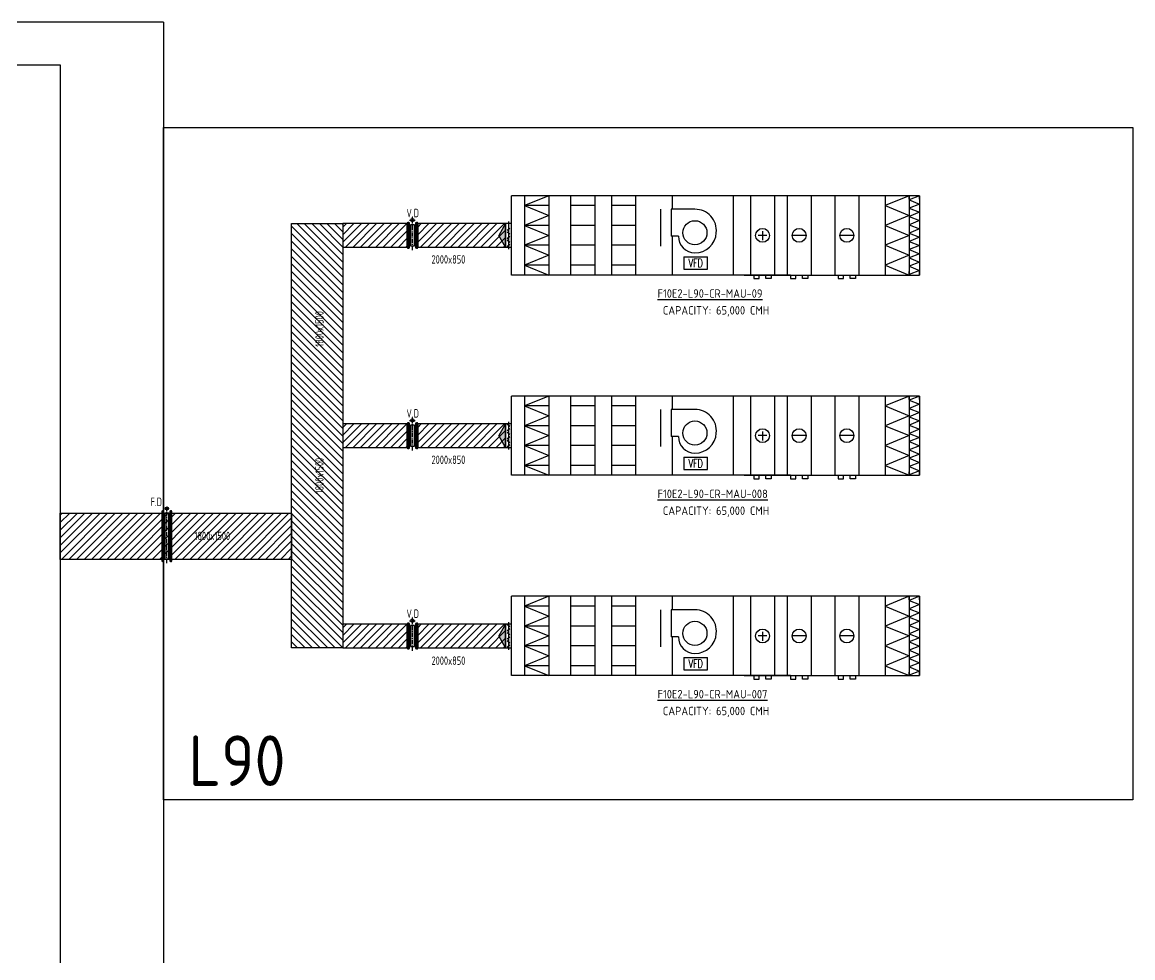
# Model space of a CAD drawing. Header units: millimetres. Extents: x 108 to 3316, y 96 to 2090.
# Drawn here: x 699.1 to 1029, y 1812.1 to 2089.9 of the extents above; entities that cross this region are included whole.
import ezdxf
from ezdxf.enums import TextEntityAlignment as Align

# ---------------------------------------------------------------- set-up
doc = ezdxf.new("R2010")
doc.units = ezdxf.units.MM
doc.linetypes.add('CENTER', pattern=[2, 1.25, -0.25, 0.25, -0.25])
for name, color, linetype in [('A-DETL-01', 1, 'Continuous'), ('DETL-TXT', 4, 'Continuous'), ('M-CEQPM-MAU', 22, 'Continuous'), ('M-CMDUCT-LINE', 15, 'Continuous'), ('M-EQPM-TXT', 4, 'Continuous'), ('M-FM-LINE3', 3, 'Continuous'), ('M-HVAC-CMDUCT', 150, 'Continuous'), ('M-HVAC-DAPR', 2, 'Continuous'), ('U-EX-TXT', 4, 'Continuous')]:
    doc.layers.add(name, color=color, linetype=linetype)
doc.styles.add('AA-TXT', font='isocp.shx', dxfattribs={"bigfont": 'chineset.shx'})
doc.styles.add('STDTEXT', font='simplex.shx', dxfattribs={"bigfont": 'china.shx'})

msp = doc.modelspace()

# ---------------------------------------------------------------- hatches: boundary and pattern name
at = {"layer": 'M-CMDUCT-LINE'}
h = msp.add_hatch(dxfattribs=at)
h.set_pattern_fill('ANSI31', color=256, scale=0.5, angle=-90, style=0)
h.set_pattern_definition([(315, (614.8865, 1228.2428), (1.122532, 1.122532), [])])
h.paths.add_polyline_path([(794.34, 2030.12), (794.34, 1904.15), (779.14, 1904.15), (779.14, 2030.12)])
h = msp.add_hatch(dxfattribs=at)
h.set_pattern_fill('ANSI31', color=256, scale=0.5, style=0)
h.set_pattern_definition([(45, (1491.531, 1850.6684), (-1.122532, 1.122532), [])])
h.paths.add_polyline_path([(813.49, 2030.12), (794.34, 2030.12), (794.34, 2023.12), (813.49, 2023.12)])
h = msp.add_hatch(dxfattribs=at)
h.set_pattern_fill('ANSI31', color=256, scale=0.5, style=0)
h.set_pattern_definition([(45, (1513.7916, 1850.6684), (-1.122532, 1.122532), [])])
h.paths.add_polyline_path([(842.69, 2030.12), (816.6, 2030.12), (816.6, 2023.12), (842.69, 2023.12)])
h = msp.add_hatch(dxfattribs=at)
h.set_pattern_fill('ANSI31', color=256, scale=0.5, style=0)
h.set_pattern_definition([(45, (1491.531, 1791.1853), (-1.122532, 1.122532), [])])
h.paths.add_polyline_path([(813.49, 1970.64), (794.34, 1970.64), (794.34, 1963.64), (813.49, 1963.64)])
h = msp.add_hatch(dxfattribs=at)
h.set_pattern_fill('ANSI31', color=256, scale=0.5, style=0)
h.set_pattern_definition([(45, (1513.7916, 1791.1853), (-1.122532, 1.122532), [])])
h.paths.add_polyline_path([(842.69, 1970.64), (816.6, 1970.64), (816.6, 1963.64), (842.69, 1963.64)])
h = msp.add_hatch(dxfattribs=at)
h.set_pattern_fill('ANSI31', color=256, scale=0.5, style=0)
h.set_pattern_definition([(45, (1478.9566, 1757.9534), (-1.122532, 1.122532), [])])
h.paths.add_polyline_path([(710.4, 1944.13), (779.14, 1944.13), (779.14, 1930.41), (710.4, 1930.41)])
h = msp.add_hatch(dxfattribs=at)
h.set_pattern_fill('ANSI31', color=256, scale=0.5, style=0)
h.set_pattern_definition([(45, (1491.531, 1731.7022), (-1.122532, 1.122532), [])])
h.paths.add_polyline_path([(813.49, 1911.15), (794.34, 1911.15), (794.34, 1904.15), (813.49, 1904.15)])
h = msp.add_hatch(dxfattribs=at)
h.set_pattern_fill('ANSI31', color=256, scale=0.5, style=0)
h.set_pattern_definition([(45, (1513.7916, 1731.7022), (-1.122532, 1.122532), [])])
h.paths.add_polyline_path([(842.69, 1911.15), (816.6, 1911.15), (816.6, 1904.15), (842.69, 1904.15)])
at = {"layer": 'M-FM-LINE3', "linetype": 'Continuous'}
h = msp.add_hatch(color=256, dxfattribs=at)
edge = h.paths.add_edge_path()
edge.add_arc((742.08, 1945.52), 0.472, 0, 360)
at = {"layer": 'M-HVAC-CMDUCT', "ltscale": 0.1}
for points in [[(842.69, 2023.12), (840.67, 2026.62), (842.69, 2030.12)], [(842.69, 1963.64), (840.67, 1967.14), (842.69, 1970.64)], [(842.69, 1904.15), (840.67, 1907.65), (842.69, 1911.15)]]:
    msp.add_hatch(color=256, dxfattribs=at).paths.add_polyline_path(points)
at = {"layer": 'M-HVAC-CMDUCT'}
for points in [[(842.69, 2023.12), (840.67, 2026.62), (842.69, 2030.12)], [(842.69, 1963.64), (840.67, 1967.14), (842.69, 1970.64)], [(842.69, 1904.15), (840.67, 1907.65), (842.69, 1911.15)]]:
    msp.add_hatch(color=256, dxfattribs=at).paths.add_polyline_path(points)

# ---------------------------------------------------------------- linework, layer by layer
at = {"layer": 'A-DETL-01', "color": 252}
msp.add_lwpolyline([(741.09, 2089.91), (741.09, 1760.78)], dxfattribs=at)
msp.add_lwpolyline([(741.09, 2058.64), (1029.05, 2058.64), (1029.05, 1859.04), (741.09, 1859.04)], close=True, dxfattribs=at)
at = {"layer": 'M-CEQPM-MAU', "color": 252, "ltscale": 0.1}
for p, q in [((965.63, 2038.4), (844.49, 2038.4)), ((844.49, 2014.84), (844.49, 2038.4)), ((848.35, 2038.4), (848.35, 2014.84)), ((855.52, 2038.4), (848.35, 2035.45)), ((855.52, 2038.4), (855.52, 2014.84)), ((862, 2038.4), (862, 2014.84)), ((869.17, 2038.4), (869.17, 2014.84)), ((874.17, 2038.4), (874.17, 2014.84)), ((881.34, 2038.4), (881.34, 2014.84)), ((892.33, 2034.37), (892.33, 2038.4)), ((910.33, 2038.4), (910.33, 2014.84)), ((915.46, 2038.4), (915.46, 2014.84)), ((922.63, 2038.4), (922.63, 2014.84)), ((926.33, 2038.4), (926.33, 2014.84)), ((933.5, 2038.4), (933.5, 2014.84)), ((940.51, 2038.4), (940.51, 2014.84)), ((947.68, 2038.4), (947.68, 2014.84)), ((955.46, 2038.4), (955.46, 2014.84)), ((962.63, 2038.4), (955.46, 2035.45)), ((962.63, 2037.4), (962.63, 2038.4)), ((962.63, 2038.4), (962.63, 2014.84)), ((965.63, 2038.4), (962.63, 2037.16)), ((962.63, 2037.4), (962.63, 2015.84)), ((962.63, 2037.16), (965.63, 2035.93)), ((965.63, 2035.93), (962.63, 2034.7)), ((965.63, 2038.4), (965.63, 2014.84)), ((965.63, 2037.4), (965.63, 2038.4)), ((965.63, 2038.4), (965.63, 2014.84)), ((965.63, 2037.4), (965.63, 2015.84)), ((848.35, 2035.45), (855.52, 2032.51)), ((855.52, 2035.45), (848.35, 2035.45)), ((869.17, 2035.45), (862, 2035.45)), ((881.34, 2035.45), (874.17, 2035.45)), ((888.83, 2023.42), (888.83, 2034.37)), ((891.85, 2034.37), (891.85, 2026.37)), ((898.95, 2034.37), (891.85, 2034.37)), ((955.46, 2035.45), (962.63, 2032.51)), ((962.63, 2034.7), (965.63, 2033.47)), ((965.63, 2033.47), (962.63, 2032.24)), ((855.52, 2032.51), (848.35, 2029.56)), ((848.35, 2029.56), (855.52, 2026.62)), ((855.52, 2029.56), (848.35, 2029.56)), ((869.17, 2029.56), (862, 2029.56)), ((881.34, 2029.56), (874.17, 2029.56)), ((962.63, 2032.51), (955.46, 2029.56)), ((955.46, 2029.56), (962.63, 2026.62)), ((962.63, 2032.24), (965.63, 2031)), ((965.63, 2031), (962.63, 2029.77)), ((962.63, 2029.77), (965.63, 2028.54)), ((855.52, 2026.62), (848.35, 2023.68)), ((894.03, 2026.37), (891.85, 2026.37)), ((892.33, 2014.84), (892.33, 2026.37)), ((920.37, 2026.62), (917.7, 2026.62)), ((931.96, 2026.62), (927.86, 2026.62)), ((946.14, 2026.62), (942.05, 2026.62)), ((962.63, 2026.62), (955.46, 2023.68)), ((965.63, 2028.54), (962.63, 2027.31)), ((962.63, 2027.31), (965.63, 2026.08)), ((965.63, 2026.08), (962.63, 2024.84)), ((855.52, 2023.68), (848.35, 2023.68)), ((848.35, 2023.68), (855.52, 2020.73)), ((869.17, 2023.68), (862, 2023.68)), ((881.34, 2023.68), (874.17, 2023.68)), ((955.46, 2023.68), (962.63, 2020.73)), ((962.63, 2024.84), (965.63, 2023.61)), ((965.63, 2023.61), (962.63, 2022.38)), ((855.52, 2020.73), (848.35, 2017.79)), ((895.69, 2020.21), (902.7, 2020.21)), ((895.69, 2020.21), (895.69, 2016.6)), ((902.7, 2016.6), (902.7, 2020.21)), ((962.63, 2020.73), (955.46, 2017.79)), ((962.63, 2022.38), (965.63, 2021.15)), ((965.63, 2021.15), (962.63, 2019.91)), ((962.63, 2019.91), (965.63, 2018.68)), ((848.35, 2017.79), (855.52, 2014.84)), ((855.52, 2017.79), (848.35, 2017.79)), ((869.17, 2017.79), (862, 2017.79)), ((881.34, 2017.79), (874.17, 2017.79)), ((895.69, 2016.6), (902.7, 2016.6)), ((955.46, 2017.79), (962.63, 2014.84)), ((965.63, 2018.68), (962.63, 2017.45)), ((962.63, 2017.45), (965.63, 2016.22)), ((965.63, 2016.22), (962.63, 2014.99)), ((927.35, 2014.84), (844.49, 2014.84)), ((913.59, 2014.84), (940.44, 2014.84)), ((916.49, 2014.84), (916.49, 2013.76)), ((916.49, 2013.76), (918.02, 2013.76)), ((918.02, 2014.84), (920.07, 2014.84)), ((918.02, 2013.76), (918.02, 2014.84)), ((920.07, 2013.76), (920.07, 2014.84)), ((921.61, 2013.76), (920.07, 2013.76)), ((921.61, 2014.84), (921.61, 2013.76)), ((927.35, 2014.84), (927.35, 2013.76)), ((927.35, 2013.76), (928.89, 2013.76)), ((928.89, 2014.84), (930.94, 2014.84)), ((928.89, 2013.76), (928.89, 2014.84)), ((930.94, 2013.76), (930.94, 2014.84)), ((932.47, 2013.76), (930.94, 2013.76)), ((932.47, 2014.84), (932.47, 2013.76)), ((940.44, 2014.84), (965.63, 2014.84)), ((941.53, 2014.84), (941.53, 2013.76)), ((941.53, 2013.76), (943.07, 2013.76)), ((943.07, 2014.84), (945.12, 2014.84)), ((943.07, 2013.76), (943.07, 2014.84)), ((945.12, 2013.76), (945.12, 2014.84)), ((946.65, 2013.76), (945.12, 2013.76)), ((946.65, 2014.84), (946.65, 2013.76)), ((962.63, 2014.84), (962.63, 2015.84)), ((962.63, 2014.99), (962.97, 2014.84)), ((965.63, 2014.84), (965.63, 2015.84))]:
    msp.add_line(p, q, dxfattribs=at)
at = {"layer": 'M-CEQPM-MAU', "ltscale": 0.1}
for p, q in [((965.63, 1978.91), (844.49, 1978.91)), ((844.49, 1955.36), (844.49, 1978.91)), ((848.35, 1978.91), (848.35, 1955.36)), ((855.52, 1978.91), (848.35, 1975.97)), ((855.52, 1978.91), (855.52, 1955.36)), ((862, 1978.91), (862, 1955.36)), ((869.17, 1978.91), (869.17, 1955.36)), ((874.17, 1978.91), (874.17, 1955.36)), ((881.34, 1978.91), (881.34, 1955.36)), ((892.33, 1974.89), (892.33, 1978.91)), ((910.33, 1978.91), (910.33, 1955.36)), ((915.46, 1978.91), (915.46, 1955.36)), ((922.63, 1978.91), (922.63, 1955.36)), ((926.33, 1978.91), (926.33, 1955.36)), ((933.5, 1978.91), (933.5, 1955.36)), ((940.51, 1978.91), (940.51, 1955.36)), ((947.68, 1978.91), (947.68, 1955.36)), ((955.46, 1978.91), (955.46, 1955.36)), ((962.63, 1978.91), (955.46, 1975.97)), ((962.63, 1977.91), (962.63, 1978.91)), ((962.63, 1978.91), (962.63, 1955.36)), ((965.63, 1978.91), (962.63, 1977.68)), ((962.63, 1977.91), (962.63, 1956.36)), ((962.63, 1977.68), (965.63, 1976.45)), ((965.63, 1976.45), (962.63, 1975.22)), ((965.63, 1978.91), (965.63, 1955.36)), ((965.63, 1977.91), (965.63, 1978.91)), ((965.63, 1978.91), (965.63, 1955.36)), ((965.63, 1977.91), (965.63, 1956.36)), ((848.35, 1975.97), (855.52, 1973.03)), ((855.52, 1975.97), (848.35, 1975.97)), ((869.17, 1975.97), (862, 1975.97)), ((881.34, 1975.97), (874.17, 1975.97)), ((888.83, 1963.93), (888.83, 1974.89)), ((891.85, 1974.89), (891.85, 1966.89)), ((898.95, 1974.89), (891.85, 1974.89)), ((955.46, 1975.97), (962.63, 1973.03)), ((962.63, 1975.22), (965.63, 1973.99)), ((965.63, 1973.99), (962.63, 1972.75)), ((855.52, 1973.03), (848.35, 1970.08)), ((848.35, 1970.08), (855.52, 1967.14)), ((855.52, 1970.08), (848.35, 1970.08)), ((869.17, 1970.08), (862, 1970.08)), ((881.34, 1970.08), (874.17, 1970.08)), ((962.63, 1973.03), (955.46, 1970.08)), ((955.46, 1970.08), (962.63, 1967.14)), ((962.63, 1972.75), (965.63, 1971.52)), ((965.63, 1971.52), (962.63, 1970.29)), ((962.63, 1970.29), (965.63, 1969.06)), ((855.52, 1967.14), (848.35, 1964.19)), ((894.03, 1966.89), (891.85, 1966.89)), ((892.33, 1955.36), (892.33, 1966.89)), ((920.37, 1967.14), (917.7, 1967.14)), ((931.96, 1967.14), (927.86, 1967.14)), ((946.14, 1967.14), (942.05, 1967.14)), ((962.63, 1967.14), (955.46, 1964.19)), ((965.63, 1969.06), (962.63, 1967.82)), ((962.63, 1967.82), (965.63, 1966.59)), ((965.63, 1966.59), (962.63, 1965.36)), ((855.52, 1964.19), (848.35, 1964.19)), ((848.35, 1964.19), (855.52, 1961.25)), ((869.17, 1964.19), (862, 1964.19)), ((881.34, 1964.19), (874.17, 1964.19)), ((955.46, 1964.19), (962.63, 1961.25)), ((962.63, 1965.36), (965.63, 1964.13)), ((965.63, 1964.13), (962.63, 1962.9)), ((855.52, 1961.25), (848.35, 1958.31)), ((895.69, 1960.73), (902.7, 1960.73)), ((895.69, 1960.73), (895.69, 1957.12)), ((902.7, 1957.12), (902.7, 1960.73)), ((962.63, 1961.25), (955.46, 1958.31)), ((962.63, 1962.9), (965.63, 1961.66)), ((965.63, 1961.66), (962.63, 1960.43)), ((962.63, 1960.43), (965.63, 1959.2)), ((848.35, 1958.31), (855.52, 1955.36)), ((855.52, 1958.31), (848.35, 1958.31)), ((869.17, 1958.31), (862, 1958.31)), ((881.34, 1958.31), (874.17, 1958.31)), ((895.69, 1957.12), (902.7, 1957.12)), ((955.46, 1958.31), (962.63, 1955.36)), ((965.63, 1959.2), (962.63, 1957.97)), ((962.63, 1957.97), (965.63, 1956.74)), ((965.63, 1956.74), (962.63, 1955.5)), ((927.35, 1955.36), (844.49, 1955.36)), ((913.59, 1955.36), (940.44, 1955.36)), ((916.49, 1955.36), (916.49, 1954.28)), ((916.49, 1954.28), (918.02, 1954.28)), ((918.02, 1955.36), (920.07, 1955.36)), ((918.02, 1954.28), (918.02, 1955.36)), ((920.07, 1954.28), (920.07, 1955.36)), ((921.61, 1954.28), (920.07, 1954.28)), ((921.61, 1955.36), (921.61, 1954.28)), ((927.35, 1955.36), (927.35, 1954.28)), ((927.35, 1954.28), (928.89, 1954.28)), ((928.89, 1955.36), (930.94, 1955.36)), ((928.89, 1954.28), (928.89, 1955.36)), ((930.94, 1954.28), (930.94, 1955.36)), ((932.47, 1954.28), (930.94, 1954.28)), ((932.47, 1955.36), (932.47, 1954.28)), ((940.44, 1955.36), (965.63, 1955.36)), ((941.53, 1955.36), (941.53, 1954.28)), ((941.53, 1954.28), (943.07, 1954.28)), ((943.07, 1955.36), (945.12, 1955.36)), ((943.07, 1954.28), (943.07, 1955.36)), ((945.12, 1954.28), (945.12, 1955.36)), ((946.65, 1954.28), (945.12, 1954.28)), ((946.65, 1955.36), (946.65, 1954.28)), ((962.63, 1955.36), (962.63, 1956.36)), ((962.63, 1955.5), (962.97, 1955.36)), ((965.63, 1955.36), (965.63, 1956.36)), ((965.63, 1919.43), (844.49, 1919.43)), ((844.49, 1895.88), (844.49, 1919.43)), ((848.35, 1919.43), (848.35, 1895.88)), ((855.52, 1919.43), (848.35, 1916.49)), ((855.52, 1919.43), (855.52, 1895.88)), ((862, 1919.43), (862, 1895.88)), ((869.17, 1919.43), (869.17, 1895.88)), ((874.17, 1919.43), (874.17, 1895.88)), ((881.34, 1919.43), (881.34, 1895.88)), ((892.33, 1915.4), (892.33, 1919.43)), ((910.33, 1919.43), (910.33, 1895.88)), ((915.46, 1919.43), (915.46, 1895.88)), ((922.63, 1919.43), (922.63, 1895.88)), ((926.33, 1919.43), (926.33, 1895.88)), ((933.5, 1919.43), (933.5, 1895.88)), ((940.51, 1919.43), (940.51, 1895.88)), ((947.68, 1919.43), (947.68, 1895.88)), ((955.46, 1919.43), (955.46, 1895.88)), ((962.63, 1919.43), (955.46, 1916.49)), ((962.63, 1918.43), (962.63, 1919.43)), ((962.63, 1919.43), (962.63, 1895.88)), ((965.63, 1919.43), (962.63, 1918.2)), ((962.63, 1918.43), (962.63, 1896.88)), ((962.63, 1918.2), (965.63, 1916.97)), ((965.63, 1919.43), (965.63, 1895.88)), ((965.63, 1918.43), (965.63, 1919.43)), ((965.63, 1919.43), (965.63, 1895.88)), ((965.63, 1918.43), (965.63, 1896.88)), ((848.35, 1916.49), (855.52, 1913.54)), ((855.52, 1916.49), (848.35, 1916.49)), ((869.17, 1916.49), (862, 1916.49)), ((881.34, 1916.49), (874.17, 1916.49)), ((888.83, 1904.45), (888.83, 1915.4)), ((891.85, 1915.4), (891.85, 1907.4)), ((898.95, 1915.4), (891.85, 1915.4)), ((955.46, 1916.49), (962.63, 1913.54)), ((965.63, 1916.97), (962.63, 1915.73)), ((962.63, 1915.73), (965.63, 1914.5)), ((965.63, 1914.5), (962.63, 1913.27)), ((855.52, 1913.54), (848.35, 1910.6)), ((848.35, 1910.6), (855.52, 1907.65)), ((855.52, 1910.6), (848.35, 1910.6)), ((869.17, 1910.6), (862, 1910.6)), ((881.34, 1910.6), (874.17, 1910.6)), ((962.63, 1913.54), (955.46, 1910.6)), ((955.46, 1910.6), (962.63, 1907.65)), ((962.63, 1913.27), (965.63, 1912.04)), ((965.63, 1912.04), (962.63, 1910.81)), ((962.63, 1910.81), (965.63, 1909.57)), ((855.52, 1907.65), (848.35, 1904.71)), ((894.03, 1907.4), (891.85, 1907.4)), ((892.33, 1895.88), (892.33, 1907.4)), ((920.37, 1907.65), (917.7, 1907.65)), ((931.96, 1907.65), (927.86, 1907.65)), ((946.14, 1907.65), (942.05, 1907.65)), ((962.63, 1907.65), (955.46, 1904.71)), ((965.63, 1909.57), (962.63, 1908.34)), ((962.63, 1908.34), (965.63, 1907.11)), ((855.52, 1904.71), (848.35, 1904.71)), ((848.35, 1904.71), (855.52, 1901.77)), ((869.17, 1904.71), (862, 1904.71)), ((881.34, 1904.71), (874.17, 1904.71)), ((955.46, 1904.71), (962.63, 1901.77)), ((965.63, 1907.11), (962.63, 1905.88)), ((962.63, 1905.88), (965.63, 1904.64)), ((965.63, 1904.64), (962.63, 1903.41)), ((855.52, 1901.77), (848.35, 1898.82)), ((895.69, 1901.25), (902.7, 1901.25)), ((895.69, 1901.25), (895.69, 1897.63)), ((902.7, 1897.63), (902.7, 1901.25)), ((962.63, 1901.77), (955.46, 1898.82)), ((962.63, 1903.41), (965.63, 1902.18)), ((965.63, 1902.18), (962.63, 1900.95)), ((962.63, 1900.95), (965.63, 1899.72)), ((848.35, 1898.82), (855.52, 1895.88)), ((855.52, 1898.82), (848.35, 1898.82)), ((869.17, 1898.82), (862, 1898.82)), ((881.34, 1898.82), (874.17, 1898.82)), ((895.69, 1897.63), (902.7, 1897.63)), ((955.46, 1898.82), (962.63, 1895.88)), ((965.63, 1899.72), (962.63, 1898.48)), ((962.63, 1898.48), (965.63, 1897.25)), ((965.63, 1897.25), (962.63, 1896.02)), ((927.35, 1895.88), (844.49, 1895.88)), ((913.59, 1895.88), (940.44, 1895.88)), ((916.49, 1895.88), (916.49, 1894.79)), ((916.49, 1894.79), (918.02, 1894.79)), ((918.02, 1895.88), (920.07, 1895.88)), ((918.02, 1894.79), (918.02, 1895.88)), ((920.07, 1894.79), (920.07, 1895.88)), ((921.61, 1894.79), (920.07, 1894.79)), ((921.61, 1895.88), (921.61, 1894.79)), ((927.35, 1895.88), (927.35, 1894.79)), ((927.35, 1894.79), (928.89, 1894.79)), ((928.89, 1895.88), (930.94, 1895.88)), ((928.89, 1894.79), (928.89, 1895.88)), ((930.94, 1894.79), (930.94, 1895.88)), ((932.47, 1894.79), (930.94, 1894.79)), ((932.47, 1895.88), (932.47, 1894.79)), ((940.44, 1895.88), (965.63, 1895.88)), ((941.53, 1895.88), (941.53, 1894.79)), ((941.53, 1894.79), (943.07, 1894.79)), ((943.07, 1895.88), (945.12, 1895.88)), ((943.07, 1894.79), (943.07, 1895.88)), ((945.12, 1894.79), (945.12, 1895.88)), ((946.65, 1894.79), (945.12, 1894.79)), ((946.65, 1895.88), (946.65, 1894.79)), ((962.63, 1895.88), (962.63, 1896.88)), ((962.63, 1896.02), (962.97, 1895.88)), ((965.63, 1895.88), (965.63, 1896.88))]:
    msp.add_line(p, q, dxfattribs=at)
at = {"layer": 'M-CEQPM-MAU', "color": 252}
msp.add_lwpolyline([(919.05, 2027.84), (919.05, 2025.16)], dxfattribs=at)
at = {"layer": 'M-CEQPM-MAU'}
for points in [[(919.05, 1968.36), (919.05, 1965.67)], [(919.05, 1908.87), (919.05, 1906.19)]]:
    msp.add_lwpolyline(points, dxfattribs=at)
at = {"layer": 'M-CEQPM-MAU', "color": 252, "ltscale": 0.1}
for centre, radius in [((898.95, 2027.39), 3.59), ((919.05, 2026.62), 2.05), ((929.91, 2026.62), 2.05), ((944.09, 2026.62), 2.05)]:
    msp.add_circle(centre, radius, dxfattribs=at)
at = {"layer": 'M-CEQPM-MAU', "ltscale": 0.1}
for centre, radius in [((898.95, 1967.91), 3.59), ((919.05, 1967.14), 2.05), ((929.91, 1967.14), 2.05), ((944.09, 1967.14), 2.05), ((898.95, 1908.43), 3.59), ((919.05, 1907.65), 2.05), ((929.91, 1907.65), 2.05), ((944.09, 1907.65), 2.05)]:
    msp.add_circle(centre, radius, dxfattribs=at)
at = {"layer": 'M-CEQPM-MAU', "color": 252, "ltscale": 0.1}
for centre, radius, start, end in [((899.05, 2028.08), 6.29, 353.7563, 90.9586), ((898.95, 2026.37), 4.92, 180, 270), ((899.05, 2027.71), 6.27, 269.0709, 357.1108)]:
    msp.add_arc(centre, radius, start, end, dxfattribs=at)
at = {"layer": 'M-CEQPM-MAU', "ltscale": 0.1}
for centre, radius, start, end in [((899.05, 1968.6), 6.29, 353.7563, 90.9586), ((898.95, 1966.89), 4.92, 180, 270), ((899.05, 1968.23), 6.27, 269.0709, 357.1108), ((899.05, 1909.11), 6.29, 353.7563, 90.9586), ((898.95, 1907.4), 4.92, 180, 270), ((899.05, 1908.74), 6.27, 269.0709, 357.1108)]:
    msp.add_arc(centre, radius, start, end, dxfattribs=at)
at = {"layer": 'M-FM-LINE3'}
for p, q in [((813.8, 2030.67), (813.8, 2022.57)), ((816.29, 2030.67), (816.29, 2022.57)), ((813.8, 1971.19), (813.8, 1963.09)), ((816.29, 1971.19), (816.29, 1963.09)), ((740.91, 1945.05), (740.91, 1929.56)), ((743.26, 1945.05), (743.26, 1929.56)), ((813.8, 1911.7), (813.8, 1903.61)), ((816.29, 1911.7), (816.29, 1903.61))]:
    msp.add_line(p, q, dxfattribs=at)
at = {"layer": 'M-FM-LINE3', "linetype": 'CENTER'}
for p, q in [((814.11, 2031.17), (815.98, 2031.17)), ((815.04, 2022.26), (815.04, 2032.1)), ((814.11, 1971.68), (815.98, 1971.68)), ((815.04, 1962.78), (815.04, 1972.62)), ((742.08, 1929.26), (742.08, 1945.05)), ((814.11, 1912.2), (815.98, 1912.2)), ((815.04, 1903.29), (815.04, 1913.14))]:
    msp.add_line(p, q, dxfattribs=at)
at = {"layer": 'M-FM-LINE3'}
for points in [[(814.11, 2030.36), (813.49, 2030.36), (813.49, 2022.88), (814.11, 2022.88)], [(815.67, 2029.74), (814.42, 2029.74), (814.42, 2023.51), (815.67, 2023.51)], [(816.6, 2030.36), (815.98, 2030.36), (815.98, 2022.88), (816.6, 2022.88)], [(814.11, 1970.87), (813.49, 1970.87), (813.49, 1963.4), (814.11, 1963.4)], [(815.67, 1970.25), (814.42, 1970.25), (814.42, 1964.02), (815.67, 1964.02)], [(816.6, 1970.87), (815.98, 1970.87), (815.98, 1963.4), (816.6, 1963.4)], [(741.2, 1944.76), (740.61, 1944.76), (740.61, 1929.85), (741.2, 1929.85)], [(742.67, 1944.17), (741.49, 1944.17), (741.49, 1930.44), (742.67, 1930.44)], [(743.56, 1944.76), (742.97, 1944.76), (742.97, 1929.85), (743.56, 1929.85)], [(814.11, 1911.39), (813.49, 1911.39), (813.49, 1903.92), (814.11, 1903.92)], [(815.67, 1910.77), (814.42, 1910.77), (814.42, 1904.54), (815.67, 1904.54)], [(816.6, 1911.39), (815.98, 1911.39), (815.98, 1903.92), (816.6, 1903.92)]]:
    msp.add_lwpolyline(points, close=True, dxfattribs=at)
for centre, radius in [((815.04, 2031.17), 0.498), ((815.04, 1971.68), 0.498), ((742.08, 1945.52), 0.472), ((815.04, 1912.2), 0.498)]:
    msp.add_circle(centre, radius, dxfattribs=at)
at = {"layer": 'M-HVAC-CMDUCT', "ltscale": 0.1}
for p, q in [((842.69, 2030.12), (840.67, 2026.62)), ((842.69, 2023.12), (842.69, 2030.12)), ((842.69, 2030.12), (842.69, 2023.12)), ((842.69, 2023.12), (840.67, 2026.62)), ((842.69, 1970.64), (840.67, 1967.14)), ((842.69, 1963.64), (842.69, 1970.64)), ((842.69, 1970.64), (842.69, 1963.64)), ((842.69, 1963.64), (840.67, 1967.14)), ((842.69, 1911.15), (840.67, 1907.65)), ((842.69, 1904.15), (842.69, 1911.15)), ((842.69, 1911.15), (842.69, 1904.15)), ((842.69, 1904.15), (840.67, 1907.65))]:
    msp.add_line(p, q, dxfattribs=at)
at = {"layer": 'M-HVAC-CMDUCT'}
for p, q in [((842.69, 2030.12), (840.67, 2026.62)), ((842.69, 2023.12), (842.69, 2030.12)), ((842.69, 2023.12), (840.67, 2026.62)), ((842.69, 1970.64), (840.67, 1967.14)), ((842.69, 1963.64), (842.69, 1970.64)), ((842.69, 1963.64), (840.67, 1967.14)), ((842.69, 1911.15), (840.67, 1907.65)), ((842.69, 1904.15), (842.69, 1911.15)), ((842.69, 1904.15), (840.67, 1907.65))]:
    msp.add_line(p, q, dxfattribs=at)
at = {"layer": 'M-HVAC-CMDUCT', "color": 252}
msp.add_lwpolyline([(741.09, 2089.91), (280.72, 2089.91)], dxfattribs=at)
at = {"layer": 'M-HVAC-CMDUCT'}
for points in [[(710.4, 2077.29), (710.4, 1198.5), (691.61, 1198.5), (691.61, 2077.29)], [(691.61, 2077.29), (710.4, 2077.29)]]:
    msp.add_lwpolyline(points, dxfattribs=at)
for points in [[(794.34, 2030.12), (794.34, 1904.15), (779.14, 1904.15), (779.14, 2030.12)], [(813.49, 2030.12), (794.34, 2030.12), (794.34, 2023.12), (813.49, 2023.12)], [(842.69, 2030.12), (816.6, 2030.12), (816.6, 2023.12), (842.69, 2023.12)], [(813.49, 1970.64), (794.34, 1970.64), (794.34, 1963.64), (813.49, 1963.64)], [(842.69, 1970.64), (816.6, 1970.64), (816.6, 1963.64), (842.69, 1963.64)], [(710.4, 1944.13), (779.14, 1944.13), (779.14, 1930.41), (710.4, 1930.41)], [(813.49, 1911.15), (794.34, 1911.15), (794.34, 1904.15), (813.49, 1904.15)], [(842.69, 1911.15), (816.6, 1911.15), (816.6, 1904.15), (842.69, 1904.15)]]:
    msp.add_lwpolyline(points, close=True, dxfattribs=at)
at = {"layer": 'M-HVAC-DAPR', "ltscale": 0.1}
for p, q in [((843.59, 2030.72), (843.59, 2022.52)), ((843.19, 2028.13), (843.99, 2028.8)), ((843.99, 2026.93), (843.19, 2027.6)), ((843.19, 2025.73), (843.99, 2026.4)), ((843.99, 2024.53), (843.19, 2025.2)), ((843.19, 2023.33), (843.99, 2024)), ((843.99, 1969.84), (843.19, 1970.51)), ((843.59, 1971.24), (843.59, 1963.04)), ((843.19, 1968.64), (843.99, 1969.31)), ((843.99, 1967.44), (843.19, 1968.11)), ((843.19, 1966.24), (843.99, 1966.91)), ((843.99, 1965.04), (843.19, 1965.71)), ((843.19, 1963.84), (843.99, 1964.51)), ((843.99, 1910.36), (843.19, 1911.03)), ((843.59, 1911.75), (843.59, 1903.55)), ((843.19, 1909.16), (843.99, 1909.83)), ((843.99, 1907.96), (843.19, 1908.63)), ((843.19, 1906.76), (843.99, 1907.43)), ((843.99, 1905.56), (843.19, 1906.23)), ((843.19, 1904.36), (843.99, 1905.03))]:
    msp.add_line(p, q, dxfattribs=at)
at = {"layer": 'M-HVAC-DAPR'}
for p, q in [((843.59, 2030.72), (843.59, 2022.52)), ((843.19, 2028.13), (843.99, 2028.8)), ((843.99, 2026.93), (843.19, 2027.6)), ((843.19, 2025.73), (843.99, 2026.4)), ((843.99, 2024.53), (843.19, 2025.2)), ((843.19, 2023.33), (843.99, 2024)), ((843.99, 1969.84), (843.19, 1970.51)), ((843.59, 1971.24), (843.59, 1963.04)), ((843.19, 1968.64), (843.99, 1969.31)), ((843.99, 1967.44), (843.19, 1968.11)), ((843.19, 1966.24), (843.99, 1966.91)), ((843.99, 1965.04), (843.19, 1965.71)), ((843.19, 1963.84), (843.99, 1964.51)), ((843.99, 1910.36), (843.19, 1911.03)), ((843.59, 1911.75), (843.59, 1903.55)), ((843.19, 1909.16), (843.99, 1909.83)), ((843.99, 1907.96), (843.19, 1908.63)), ((843.19, 1906.76), (843.99, 1907.43)), ((843.99, 1905.56), (843.19, 1906.23)), ((843.19, 1904.36), (843.99, 1905.03))]:
    msp.add_line(p, q, dxfattribs=at)
at = {"layer": 'M-HVAC-DAPR', "ltscale": 0.1}
for points in [[(844.49, 2030.12), (842.69, 2030.12), (842.69, 2023.12), (844.49, 2023.12)], [(844.49, 1970.64), (842.69, 1970.64), (842.69, 1963.64), (844.49, 1963.64)], [(844.49, 1911.15), (842.69, 1911.15), (842.69, 1904.15), (844.49, 1904.15)]]:
    msp.add_lwpolyline(points, close=True, dxfattribs=at)
at = {"layer": 'M-HVAC-DAPR'}
for points in [[(844.49, 2030.12), (842.69, 2030.12), (842.69, 2023.12), (844.49, 2023.12)], [(844.49, 1970.64), (842.69, 1970.64), (842.69, 1963.64), (844.49, 1963.64)], [(844.49, 1911.15), (842.69, 1911.15), (842.69, 1904.15), (844.49, 1904.15)]]:
    msp.add_lwpolyline(points, close=True, dxfattribs=at)
at = {"layer": 'M-HVAC-DAPR', "ltscale": 0.1, "const_width": 0.1}
for points in [[(843.54, 2028.46, -1), (843.64, 2028.46, -1)], [(843.54, 2027.26, -1), (843.64, 2027.26, -1)], [(843.54, 2026.06, -1), (843.64, 2026.06, -1)], [(843.54, 2024.86, -1), (843.64, 2024.86, -1)], [(843.54, 2023.66, -1), (843.64, 2023.66, -1)], [(843.54, 1970.18, -1), (843.64, 1970.18, -1)], [(843.54, 1968.98, -1), (843.64, 1968.98, -1)], [(843.54, 1967.78, -1), (843.64, 1967.78, -1)], [(843.54, 1966.58, -1), (843.64, 1966.58, -1)], [(843.54, 1965.38, -1), (843.64, 1965.38, -1)], [(843.54, 1964.18, -1), (843.64, 1964.18, -1)], [(843.54, 1910.69, -1), (843.64, 1910.69, -1)], [(843.54, 1909.49, -1), (843.64, 1909.49, -1)], [(843.54, 1908.29, -1), (843.64, 1908.29, -1)], [(843.54, 1907.09, -1), (843.64, 1907.09, -1)], [(843.54, 1905.89, -1), (843.64, 1905.89, -1)], [(843.54, 1904.69, -1), (843.64, 1904.69, -1)]]:
    msp.add_lwpolyline(points, format="xyb", close=True, dxfattribs=at)
at = {"layer": 'M-HVAC-DAPR', "const_width": 0.1}
for points in [[(843.54, 2028.46, -1), (843.64, 2028.46, -1)], [(843.54, 2027.26, -1), (843.64, 2027.26, -1)], [(843.54, 2026.06, -1), (843.64, 2026.06, -1)], [(843.54, 2024.86, -1), (843.64, 2024.86, -1)], [(843.54, 2023.66, -1), (843.64, 2023.66, -1)], [(843.54, 1970.18, -1), (843.64, 1970.18, -1)], [(843.54, 1968.98, -1), (843.64, 1968.98, -1)], [(843.54, 1967.78, -1), (843.64, 1967.78, -1)], [(843.54, 1966.58, -1), (843.64, 1966.58, -1)], [(843.54, 1965.38, -1), (843.64, 1965.38, -1)], [(843.54, 1964.18, -1), (843.64, 1964.18, -1)], [(843.54, 1910.69, -1), (843.64, 1910.69, -1)], [(843.54, 1909.49, -1), (843.64, 1909.49, -1)], [(843.54, 1908.29, -1), (843.64, 1908.29, -1)], [(843.54, 1907.09, -1), (843.64, 1907.09, -1)], [(843.54, 1905.89, -1), (843.64, 1905.89, -1)], [(843.54, 1904.69, -1), (843.64, 1904.69, -1)]]:
    msp.add_lwpolyline(points, format="xyb", close=True, dxfattribs=at)

# ---------------------------------------------------------------- texts
at = {"layer": 'DETL-TXT', "color": 2, "ltscale": 0.1, "style": 'AA-TXT'}
msp.add_text('L90', height=15, dxfattribs=at).set_placement((748.48, 1863.13))
at = {"layer": 'M-CEQPM-MAU', "color": 252, "ltscale": 0.1, "style": 'STDTEXT', "width": 0.7}
msp.add_text('VFD', height=2.5, dxfattribs=at).set_placement((899.19, 2018.41), align=Align.MIDDLE)
at = {"layer": 'M-CEQPM-MAU', "ltscale": 0.1, "style": 'STDTEXT', "width": 0.7}
for p in [(899.19, 1958.92), (899.19, 1899.44)]:
    msp.add_text('VFD', height=2.5, dxfattribs=at).set_placement(p, align=Align.MIDDLE)
at = {"layer": 'M-EQPM-TXT', "style": 'AA-TXT'}
for s, p in [('%%UF10E2-L90-CR-MAU-09', (887.87, 2008.1)), ('%%UF10E2-L90-CR-MAU-008', (887.87, 1948.61)), ('%%UF10E2-L90-CR-MAU-007', (887.87, 1889.13))]:
    msp.add_text(s, height=2.5, dxfattribs=at).set_placement(p)
at = {"layer": 'M-EQPM-TXT', "color": 3, "style": 'AA-TXT'}
for p in [(889.44, 2003.1), (889.44, 1943.61), (889.44, 1884.13)]:
    msp.add_text('CAPACITY: 65,000 CMH', height=2.5, dxfattribs=at).set_placement(p)
at = {"layer": 'U-EX-TXT', "style": 'AA-TXT', "width": 0.8}
for s, p in [('V.D', (815.09, 2033.25)), ('2000x850', (825.72, 2019.48)), ('V.D', (815.09, 1973.76)), ('2000x850', (825.72, 1959.99)), ('F.D', (738.91, 1947.47)), ('1800x1500', (755.56, 1937.36)), ('V.D', (815.09, 1914.28)), ('2000x850', (825.72, 1900.33))]:
    msp.add_text(s, height=2.5, dxfattribs=at).set_placement(p, align=Align.MIDDLE_CENTER)
for p in [(787.39, 1998.82), (787.39, 1955.26)]:
    msp.add_text('1800x1500', height=2.5, rotation=90, dxfattribs=at).set_placement(p, align=Align.MIDDLE_CENTER)

doc.saveas('drawing.dxf')
